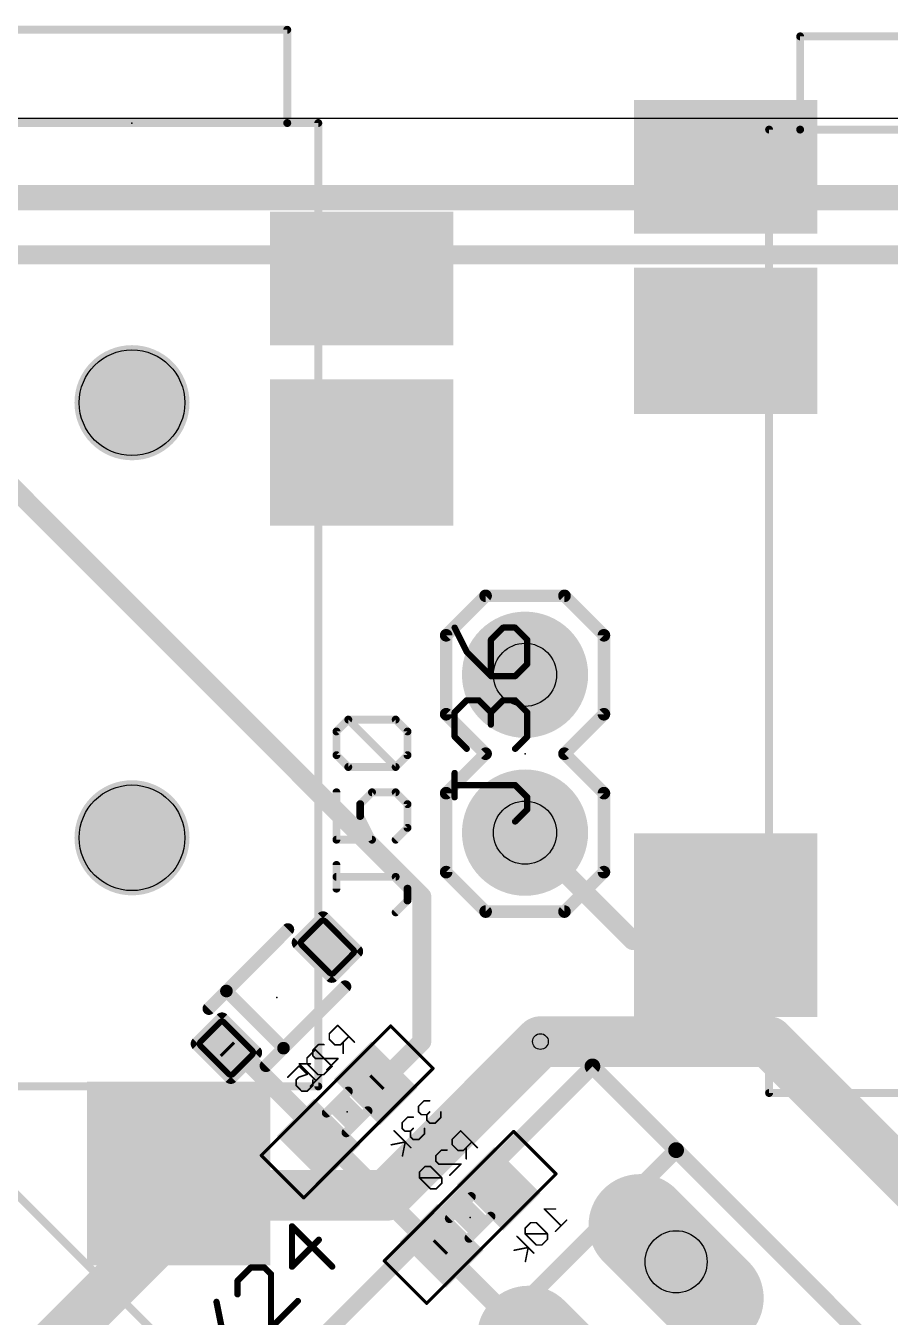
# Model space of a CAD drawing. Extents: x -76 to 580, y -41 to 95.
# Drawn here: x 33.29 to 47.21, y 15.08 to 35.86 of the extents above; entities that cross this region are included whole.
import ezdxf

# ---------------------------------------------------------------- set-up
doc = ezdxf.new("R2010")
doc.units = 0
for name, color, linetype in [('1', 22, 'CONTINUOUS'), ('16', 175, 'CONTINUOUS'), ('17', 82, 'CONTINUOUS'), ('18', 82, 'CONTINUOUS'), ('20', 7, 'CONTINUOUS'), ('21', 32, 'CONTINUOUS'), ('23', 7, 'CONTINUOUS'), ('24', 7, 'CONTINUOUS'), ('25', 253, 'CONTINUOUS'), ('26', 253, 'CONTINUOUS'), ('28', 253, 'CONTINUOUS'), ('29', 253, 'CONTINUOUS'), ('30', 253, 'CONTINUOUS'), ('31', 253, 'CONTINUOUS'), ('32', 253, 'CONTINUOUS'), ('36', 253, 'CONTINUOUS'), ('40', 175, 'CONTINUOUS'), ('44', 253, 'CONTINUOUS'), ('51', 53, 'CONTINUOUS'), ('52', 253, 'CONTINUOUS')]:
    doc.layers.add(name, color=color, linetype=linetype)

# ---------------------------------------------------------------- blocks, each defined once
blk = doc.blocks.new('RECT100800X132800R30')
at = {"const_width": 0.0945}
blk.add_lwpolyline([(0.2677, -0.3205), (0.2677, 0.3205, 0.4142), (0.2205, 0.3678), (-0.2205, 0.3678, 0.4142), (-0.2677, 0.3205), (-0.2677, -0.3205, 0.4142), (-0.2205, -0.3678), (0.2205, -0.3678, 0.4142)], format="xyb", close=True, dxfattribs=at)
blk.add_solid([(-0.2441, -0.3441), (0.2441, -0.3441), (-0.2441, 0.3441), (0.2441, 0.3441)])
blk = doc.blocks.new('RECT125184X157184R30')
at = {"const_width": 0.1174}
blk.add_lwpolyline([(0.3325, -0.3738), (0.3325, 0.3738, 0.4142), (0.2738, 0.4325), (-0.2738, 0.4325, 0.4142), (-0.3325, 0.3738), (-0.3325, -0.3738, 0.4142), (-0.2738, -0.4325), (0.2738, -0.4325, 0.4142)], format="xyb", close=True, dxfattribs=at)
blk.add_solid([(-0.2992, -0.3992), (0.2992, -0.3992), (-0.2992, 0.3992), (0.2992, 0.3992)])
blk = doc.blocks.new('RECT')
blk.add_solid([(-0.5, -0.5), (0.5, -0.5), (-0.5, 0.5), (0.5, 0.5)])
blk = doc.blocks.new('ROUNDP')
at = {"const_width": 0.5}
blk.add_lwpolyline([(0, -0.25, 1), (0, 0.25, 1), (0, -0.25)], format="xyb", dxfattribs=at)
blk = doc.blocks.new('LONGP100')
at = {"const_width": 1}
blk.add_lwpolyline([(-0.5, 0), (0.5, 0)], dxfattribs=at)
at = {"const_width": 0.5}
for points in [[(-0.5, 0.25, 1), (-0.5, -0.25)], [(0.5, -0.25, 1), (0.5, 0.25)]]:
    blk.add_lwpolyline(points, format="xyb", dxfattribs=at)
blk = doc.blocks.new('ROUNDV')
at = {"const_width": 0.5}
blk.add_lwpolyline([(0, -0.25, 1), (0, 0.25, 1), (0, -0.25)], format="xyb", dxfattribs=at)

msp = doc.modelspace()

# ---------------------------------------------------------------- linework, layer by layer
at = {"layer": '1'}
for points, const_width in [([(41.3304, 22.8777), (43.067, 21.1411)], 0.3048), ([(44.8075, 21.1411), (44.56, 21.3886)], 0.3048), ([(43.067, 21.1411), (44.8075, 21.1411)], 0.3048), ([(45.0904, 21.1411), (44.8075, 21.1411)], 0.3048), ([(41.5779, 19.5161), (39.1029, 17.0411)], 0.8128), ([(35.7518, 17.3947), (36.1053, 17.0411)], 0.3048), ([(36.1053, 17.0135), (33.729, 14.6371)], 0.8128), ([(39.1029, 17.0411), (36.1053, 17.0411)], 0.8128), ([(36.1053, 17.0411), (36.1053, 17.0135)], 0.8128)]:
    msp.add_lwpolyline(points, dxfattribs=dict(at, const_width=const_width))
for points, const_width in [([(41.3843, 22.9316, 1), (41.2765, 22.8238)], 0.1524), ([(44.6139, 21.4425, 1), (44.5062, 21.3347)], 0.1524), ([(43.067, 21.2173, 1), (43.067, 21.0649)], 0.1524), ([(43.0131, 21.0872, 1), (43.1208, 21.195)], 0.1524), ([(44.8075, 21.2173, 1), (44.8075, 21.0649)], 0.1524), ([(44.7536, 21.0872, 1), (44.8614, 21.195)], 0.1524), ([(44.8075, 21.0649, 1), (44.8075, 21.2173)], 0.1524), ([(45.0904, 21.0649, 1), (45.0904, 21.2173)], 0.1524), ([(41.7216, 19.3725, 1), (41.4342, 19.6598)], 0.4064), ([(35.8057, 17.4486, 1), (35.6979, 17.3408)], 0.1524), ([(36.1053, 17.2443, 1), (36.1053, 16.8379)], 0.4064), ([(36.3085, 17.0411, 1), (35.9021, 17.0411)], 0.4064), ([(36.249, 16.8698, 1), (35.9617, 17.1571)], 0.4064), ([(38.9592, 17.1848, 1), (39.2465, 16.8974)], 0.4064), ([(39.1029, 16.8379, 1), (39.1029, 17.2443)], 0.4064), ([(35.9021, 17.0135, 1), (36.3085, 17.0135)], 0.4064), ([(36.0515, 16.9872, 1), (36.1592, 17.095)], 0.1524)]:
    msp.add_lwpolyline(points, format="xyb", dxfattribs=dict(at, const_width=const_width))
at = {"layer": '16'}
for points, const_width in [([(52.8916, 33.0926), (21.2132, 33.0926)], 0.4064), ([(51.5481, 32.1734), (22.4153, 32.1734)], 0.3048), ([(39.6687, 21.8496), (31.6077, 29.9106)], 0.3048), ([(39.6687, 19.5161), (39.6687, 21.8496)], 0.3048), ([(45.2548, 19.5161), (41.5779, 19.5161)], 0.8128), ([(48.0126, 16.7584), (45.2548, 19.5161)], 0.8128), ([(36.5574, 19.3747), (36.5221, 19.4101)], 0.3048), ([(39.0323, 18.8798), (39.6687, 19.5161)], 0.3048), ([(36.6988, 19.3747), (36.5574, 19.3747)], 0.3048), ([(38.0777, 17.9959), (36.6988, 19.3747)], 0.3048), ([(38.9262, 18.8444), (38.9616, 18.8798)], 0.3048), ([(38.9616, 18.8798), (39.0323, 18.8798)], 0.3048), ([(38.007, 17.9252), (38.0777, 17.9959)], 0.3048), ([(39.8808, 16.1927), (38.0777, 17.9959)], 0.3048), ([(39.9515, 16.1927), (39.8808, 16.1927)], 0.3048), ([(39.9515, 16.1927), (39.9869, 16.2281)], 0.3048), ([(41.9668, 14.1775), (39.9515, 16.1927)], 0.3048)]:
    msp.add_lwpolyline(points, dxfattribs=dict(at, const_width=const_width))
for points, const_width in [([(39.7449, 21.8496, 1), (39.5925, 21.8496)], 0.1524), ([(39.6148, 21.7957, 1), (39.7226, 21.9035)], 0.1524), ([(41.5779, 19.7193, 1), (41.5779, 19.3129)], 0.4064), ([(45.3985, 19.6598, 1), (45.1111, 19.3725)], 0.4064), ([(45.2548, 19.3129, 1), (45.2548, 19.7193)], 0.4064), ([(36.5759, 19.464, 1), (36.4682, 19.3562)], 0.1524), ([(39.5925, 19.5161, 1), (39.7449, 19.5161)], 0.1524), ([(39.7226, 19.4623, 1), (39.6148, 19.57)], 0.1524), ([(36.5574, 19.4509, 1), (36.5574, 19.2985)], 0.1524), ([(36.5035, 19.3208, 1), (36.6113, 19.4286)], 0.1524), ([(36.7527, 19.4286, 1), (36.645, 19.3208)], 0.1524), ([(36.6988, 19.2985, 1), (36.6988, 19.4509)], 0.1524), ([(38.8723, 18.8983, 1), (38.9801, 18.7905)], 0.1524), ([(38.9616, 18.956, 1), (38.9616, 18.8036)], 0.1524), ([(39.0155, 18.8259, 1), (38.9077, 18.9336)], 0.1524), ([(38.9784, 18.9336, 1), (39.0862, 18.8259)], 0.1524), ([(39.0323, 18.8036, 1), (39.0323, 18.956)], 0.1524), ([(38.1316, 18.0497, 1), (38.0238, 17.942)], 0.1524), ([(38.1316, 17.942, 1), (38.0238, 18.0497)], 0.1524), ([(38.0238, 17.942, 1), (38.1316, 18.0497)], 0.1524), ([(37.9531, 17.979, 1), (38.0609, 17.8713)], 0.1524), ([(39.8808, 16.2689, 1), (39.8808, 16.1165)], 0.1524), ([(39.8269, 16.1389, 1), (39.9347, 16.2466)], 0.1524), ([(40.0054, 16.2466, 1), (39.8976, 16.1389)], 0.1524), ([(39.8977, 16.2466, 1), (40.0054, 16.1389)], 0.1524), ([(40.0408, 16.1742, 1), (39.933, 16.282)], 0.1524), ([(39.9515, 16.1165, 1), (39.9515, 16.2689)], 0.1524)]:
    msp.add_lwpolyline(points, format="xyb", dxfattribs=dict(at, const_width=const_width))
at = {"layer": '20'}
msp.add_line((508.6926, 34.3654), (-51.9016, 34.3654), dxfattribs=at)
for centre in [(35.0018, 29.7947), (35.0018, 22.7947)]:
    msp.add_circle(centre, 0.85, dxfattribs=at)
at = {"layer": '21', "const_width": 0.254}
for points in [[(37.0276, 13.7285), (42.4158, 19.1166)], [(42.4158, 19.1166), (43.7628, 17.7696)], [(38.3747, 12.3814), (43.7628, 17.7696)], [(43.7628, 17.7696), (46.9059, 14.6265)]]:
    msp.add_lwpolyline(points, dxfattribs=at)
at = {"layer": '21', "const_width": 0.127}
for points in [[(42.4607, 19.1615, 1), (42.3709, 19.0717)], [(42.4607, 19.0717, 1), (42.3709, 19.1615)], [(43.8077, 17.8145, 1), (43.7179, 17.7247)], [(43.8077, 17.7247, 1), (43.7179, 17.8145)], [(43.7179, 17.7247, 1), (43.8077, 17.8145)]]:
    msp.add_lwpolyline(points, format="xyb", dxfattribs=at)
at = {"layer": '23'}
for p in [(35.0018, 34.2947), (41.3304, 24.1477)]:
    msp.add_point(p, dxfattribs=at)
at = {"layer": '24'}
for p in [(37.3352, 20.2233), (38.4666, 18.3848), (40.4465, 16.6877)]:
    msp.add_point(p, dxfattribs=at)
at = {"layer": '25'}
for points, const_width in [([(40.1966, 26.1757), (40.3915, 25.7859)], 0.1016), ([(40.9762, 26.1757), (40.7813, 25.9808)], 0.1016), ([(41.1711, 26.1757), (40.9762, 26.1757)], 0.1016), ([(41.366, 25.9808), (41.1711, 26.1757)], 0.1016), ([(40.7813, 25.9808), (40.7813, 25.3961)], 0.1016), ([(41.366, 25.591), (41.366, 25.9808)], 0.1016), ([(40.3915, 25.7859), (40.7813, 25.3961)], 0.1016), ([(41.1711, 25.3961), (41.366, 25.591)], 0.1016), ([(40.7813, 25.3961), (41.1711, 25.3961)], 0.1016), ([(40.1966, 24.8114), (40.3915, 25.0063)], 0.1016), ([(40.3915, 25.0063), (40.5864, 25.0063)], 0.1016), ([(40.5864, 25.0063), (40.7813, 24.8114)], 0.1016), ([(40.7813, 24.8114), (40.9762, 25.0063)], 0.1016), ([(40.9762, 25.0063), (41.1711, 25.0063)], 0.1016), ([(41.1711, 25.0063), (41.366, 24.8114)], 0.1016), ([(38.2941, 24.5058), (38.4848, 24.6964)], 0.127), ([(38.4848, 24.6964), (39.2474, 24.6964)], 0.127), ([(39.2474, 23.9338), (38.4848, 24.6964)], 0.127), ([(39.2474, 24.6964), (39.4381, 24.5058)], 0.127), ([(40.1966, 24.4216), (40.1966, 24.8114)], 0.1016), ([(40.7813, 24.8114), (40.7813, 24.6165)], 0.1016), ([(41.366, 24.8114), (41.366, 24.4216)], 0.1016), ([(38.2941, 24.1244), (38.2941, 24.5058)], 0.127), ([(39.4381, 24.5058), (39.4381, 24.1244)], 0.127), ([(40.3915, 24.2267), (40.1966, 24.4216)], 0.1016), ([(41.366, 24.4216), (41.1711, 24.2267)], 0.1016), ([(38.4848, 23.9338), (38.2941, 24.1244)], 0.127), ([(39.4381, 24.1244), (39.2474, 23.9338)], 0.127), ([(39.2474, 23.9338), (38.4848, 23.9338)], 0.127), ([(40.1966, 23.4471), (40.1966, 23.8369)], 0.1016), ([(41.1711, 23.642), (40.1966, 23.642)], 0.1016), ([(41.366, 23.4471), (41.1711, 23.642)], 0.1016), ([(38.2941, 23.527), (38.2941, 22.7644)], 0.127), ([(38.6754, 23.3364), (38.8661, 23.527)], 0.127), ([(38.8661, 23.527), (39.2474, 23.527)], 0.127), ([(39.2474, 23.527), (39.4381, 23.3364)], 0.127), ([(41.366, 23.2522), (41.366, 23.4471)], 0.1016), ([(38.6754, 23.1457), (38.6754, 23.3364)], 0.127), ([(39.4381, 23.3364), (39.4381, 22.9551)], 0.127), ([(41.1711, 23.0573), (41.366, 23.2522)], 0.1016), ([(38.8661, 22.7644), (38.6754, 23.1457)], 0.127), ([(39.4381, 22.9551), (39.2474, 22.7644)], 0.127), ([(38.2941, 22.7644), (38.8661, 22.7644)], 0.127), ([(38.2941, 21.9763), (38.2941, 22.3576)], 0.127), ([(39.2474, 22.167), (38.2941, 22.167)], 0.127), ([(39.4381, 21.9763), (39.2474, 22.167)], 0.127), ([(39.4381, 21.7857), (39.4381, 21.9763)], 0.127), ([(39.2474, 21.595), (39.4381, 21.7857)], 0.127), ([(38.2252, 15.8959), (37.5781, 16.543)], 0.1016), ([(37.5781, 16.543), (37.5781, 15.8959)], 0.1016), ([(37.5781, 15.8959), (38.0095, 16.3273)], 0.1016), ([(36.9166, 15.8815), (36.7009, 15.6658)], 0.1016), ([(37.1323, 15.8815), (36.9166, 15.8815)], 0.1016), ([(37.2401, 15.7737), (37.1323, 15.8815)], 0.1016), ([(37.2401, 14.9108), (37.2401, 15.7737)], 0.1016), ([(36.7009, 15.6658), (36.7009, 15.4501)], 0.1016), ([(36.3629, 15.3279), (36.5786, 14.2493)], 0.1016), ([(37.6716, 15.3423), (37.2401, 14.9108)], 0.1016)]:
    msp.add_lwpolyline(points, dxfattribs=dict(at, const_width=const_width))
for points, const_width in [([(40.2193, 26.187, 1), (40.1739, 26.1643)], 0.0508), ([(40.9762, 26.2011, 1), (40.9762, 26.1503)], 0.0508), ([(40.9941, 26.1577, 1), (40.9582, 26.1936)], 0.0508), ([(41.189, 26.1936, 1), (41.1531, 26.1577)], 0.0508), ([(41.1711, 26.1503, 1), (41.1711, 26.2011)], 0.0508), ([(40.8067, 25.9808, 1), (40.7559, 25.9808)], 0.0508), ([(40.7633, 25.9987, 1), (40.7992, 25.9628)], 0.0508), ([(41.3914, 25.9808, 1), (41.3406, 25.9808)], 0.0508), ([(41.348, 25.9628, 1), (41.3839, 25.9987)], 0.0508), ([(40.4094, 25.8038, 1), (40.3735, 25.7679)], 0.0508), ([(40.3688, 25.7745, 1), (40.4142, 25.7972)], 0.0508), ([(41.3406, 25.591, 1), (41.3914, 25.591)], 0.0508), ([(41.3839, 25.573, 1), (41.348, 25.6089)], 0.0508), ([(40.7813, 25.4215, 1), (40.7813, 25.3707)], 0.0508), ([(40.7559, 25.3961, 1), (40.8067, 25.3961)], 0.0508), ([(40.7633, 25.3781, 1), (40.7992, 25.414)], 0.0508), ([(41.1531, 25.414, 1), (41.189, 25.3781)], 0.0508), ([(41.1711, 25.3707, 1), (41.1711, 25.4215)], 0.0508), ([(40.3915, 25.0317, 1), (40.3915, 24.9809)], 0.0508), ([(40.4094, 24.9883, 1), (40.3735, 25.0242)], 0.0508), ([(40.6043, 25.0242, 1), (40.5684, 24.9883)], 0.0508), ([(40.5864, 24.9809, 1), (40.5864, 25.0317)], 0.0508), ([(40.9762, 25.0317, 1), (40.9762, 24.9809)], 0.0508), ([(40.9941, 24.9883, 1), (40.9582, 25.0242)], 0.0508), ([(41.189, 25.0242, 1), (41.1531, 24.9883)], 0.0508), ([(41.1711, 24.9809, 1), (41.1711, 25.0317)], 0.0508), ([(38.4848, 24.7282, 1), (38.4848, 24.6647)], 0.0635), ([(38.5072, 24.7189, 1), (38.4623, 24.674)], 0.0635), ([(38.5072, 24.674, 1), (38.4623, 24.7189)], 0.0635), ([(39.2699, 24.7189, 1), (39.225, 24.674)], 0.0635), ([(39.2474, 24.6647, 1), (39.2474, 24.7282)], 0.0635), ([(40.222, 24.8114, 1), (40.1712, 24.8114)], 0.0508), ([(40.1786, 24.8293, 1), (40.2145, 24.7934)], 0.0508), ([(40.8067, 24.8114, 1), (40.7559, 24.8114)], 0.0508), ([(40.7633, 24.8293, 1), (40.7992, 24.7934)], 0.0508), ([(40.7633, 24.7934, 1), (40.7992, 24.8293)], 0.0508), ([(41.3914, 24.8114, 1), (41.3406, 24.8114)], 0.0508), ([(41.348, 24.7934, 1), (41.3839, 24.8293)], 0.0508), ([(38.3259, 24.5058, 1), (38.2624, 24.5058)], 0.0635), ([(38.2717, 24.5282, 1), (38.3166, 24.4833)], 0.0635), ([(39.4698, 24.5058, 1), (39.4063, 24.5058)], 0.0635), ([(39.4156, 24.4833, 1), (39.4605, 24.5282)], 0.0635), ([(40.7559, 24.6165, 1), (40.8067, 24.6165)], 0.0508), ([(40.2145, 24.4395, 1), (40.1786, 24.4036)], 0.0508), ([(40.1712, 24.4216, 1), (40.222, 24.4216)], 0.0508), ([(41.3406, 24.4216, 1), (41.3914, 24.4216)], 0.0508), ([(41.3839, 24.4036, 1), (41.348, 24.4395)], 0.0508), ([(38.2624, 24.1244, 1), (38.3259, 24.1244)], 0.0635), ([(38.3166, 24.1469, 1), (38.2717, 24.102)], 0.0635), ([(39.4063, 24.1244, 1), (39.4698, 24.1244)], 0.0635), ([(39.4605, 24.102, 1), (39.4156, 24.1469)], 0.0635), ([(40.3735, 24.2087, 1), (40.4094, 24.2446)], 0.0508), ([(41.1531, 24.2446, 1), (41.189, 24.2087)], 0.0508), ([(38.4848, 23.9655, 1), (38.4848, 23.902)], 0.0635), ([(38.4623, 23.9113, 1), (38.5072, 23.9562)], 0.0635), ([(39.225, 23.9562, 1), (39.2699, 23.9113)], 0.0635), ([(39.225, 23.9113, 1), (39.2699, 23.9562)], 0.0635), ([(39.2474, 23.902, 1), (39.2474, 23.9655)], 0.0635), ([(40.222, 23.8369, 1), (40.1712, 23.8369)], 0.0508), ([(40.1966, 23.6674, 1), (40.1966, 23.6166)], 0.0508), ([(41.189, 23.6599, 1), (41.1531, 23.624)], 0.0508), ([(41.1711, 23.6166, 1), (41.1711, 23.6674)], 0.0508), ([(38.3259, 23.527, 1), (38.2624, 23.527)], 0.0635), ([(38.8661, 23.5588, 1), (38.8661, 23.4953)], 0.0635), ([(38.8886, 23.5046, 1), (38.8437, 23.5495)], 0.0635), ([(39.2699, 23.5495, 1), (39.225, 23.5046)], 0.0635), ([(39.2474, 23.4953, 1), (39.2474, 23.5588)], 0.0635), ([(41.3914, 23.4471, 1), (41.3406, 23.4471)], 0.0508), ([(41.348, 23.4291, 1), (41.3839, 23.465)], 0.0508), ([(38.7072, 23.3364, 1), (38.6437, 23.3364)], 0.0635), ([(38.653, 23.3588, 1), (38.6979, 23.3139)], 0.0635), ([(39.4698, 23.3364, 1), (39.4063, 23.3364)], 0.0635), ([(39.4156, 23.3139, 1), (39.4605, 23.3588)], 0.0635), ([(40.1712, 23.4471, 1), (40.222, 23.4471)], 0.0508), ([(41.3406, 23.2522, 1), (41.3914, 23.2522)], 0.0508), ([(41.3839, 23.2342, 1), (41.348, 23.2701)], 0.0508), ([(38.7038, 23.1599, 1), (38.647, 23.1315)], 0.0635), ([(38.6437, 23.1457, 1), (38.7072, 23.1457)], 0.0635), ([(41.1531, 23.0752, 1), (41.189, 23.0393)], 0.0508), ([(39.4063, 22.9551, 1), (39.4698, 22.9551)], 0.0635), ([(39.4605, 22.9326, 1), (39.4156, 22.9775)], 0.0635), ([(38.2941, 22.7961, 1), (38.2941, 22.7326)], 0.0635), ([(38.2624, 22.7644, 1), (38.3259, 22.7644)], 0.0635), ([(38.8377, 22.7502, 1), (38.8945, 22.7786)], 0.0635), ([(38.8661, 22.7326, 1), (38.8661, 22.7961)], 0.0635), ([(39.225, 22.7868, 1), (39.2699, 22.7419)], 0.0635), ([(38.3259, 22.3576, 1), (38.2624, 22.3576)], 0.0635), ([(38.2941, 22.1987, 1), (38.2941, 22.1352)], 0.0635), ([(39.2699, 22.1894, 1), (39.225, 22.1445)], 0.0635), ([(39.2474, 22.1352, 1), (39.2474, 22.1987)], 0.0635), ([(39.4698, 21.9763, 1), (39.4063, 21.9763)], 0.0635), ([(39.4156, 21.9539, 1), (39.4605, 21.9988)], 0.0635), ([(38.2624, 21.9763, 1), (38.3259, 21.9763)], 0.0635), ([(39.4063, 21.7857, 1), (39.4698, 21.7857)], 0.0635), ([(39.4605, 21.7632, 1), (39.4156, 21.8081)], 0.0635), ([(39.225, 21.6174, 1), (39.2699, 21.5725)], 0.0635), ([(37.596, 16.561, 1), (37.5601, 16.5251)], 0.0508), ([(37.6035, 16.543, 1), (37.5527, 16.543)], 0.0508), ([(38.0275, 16.3094, 1), (37.9915, 16.3453)], 0.0508), ([(36.9166, 15.9069, 1), (36.9166, 15.8561)], 0.0508), ([(36.9345, 15.8636, 1), (36.8986, 15.8995)], 0.0508), ([(37.1502, 15.8995, 1), (37.1143, 15.8636)], 0.0508), ([(37.1323, 15.8561, 1), (37.1323, 15.9069)], 0.0508), ([(37.2655, 15.7737, 1), (37.2147, 15.7737)], 0.0508), ([(37.2222, 15.7557, 1), (37.2581, 15.7916)], 0.0508), ([(37.5601, 15.9139, 1), (37.596, 15.878)], 0.0508), ([(37.5527, 15.8959, 1), (37.6035, 15.8959)], 0.0508), ([(38.2072, 15.878, 1), (38.2432, 15.9139)], 0.0508), ([(36.7263, 15.6658, 1), (36.6755, 15.6658)], 0.0508), ([(36.6829, 15.6838, 1), (36.7188, 15.6479)], 0.0508), ([(36.3878, 15.3329, 1), (36.338, 15.3229)], 0.0508), ([(36.6755, 15.4501, 1), (36.7263, 15.4501)], 0.0508), ([(37.6895, 15.3243, 1), (37.6536, 15.3602)], 0.0508)]:
    msp.add_lwpolyline(points, format="xyb", dxfattribs=dict(at, const_width=const_width))
at = {"layer": '26', "const_width": 0.0254}
for points in [[(38.3137, 19.7769), (38.1789, 19.6421)], [(38.5834, 19.5073), (38.3137, 19.7769)], [(38.1789, 19.6421), (38.1789, 19.5522)], [(38.1789, 19.5522), (38.2688, 19.4624)], [(38.3587, 19.4624), (38.4935, 19.5972)], [(37.8192, 19.2529), (37.954, 19.3877)], [(37.9143, 19.3775), (38.0042, 19.4674)], [(37.9143, 19.2876), (37.9143, 19.3775)], [(37.954, 19.3877), (38.2237, 19.1181)], [(38.0042, 19.4674), (38.0941, 19.4674)], [(38.2688, 19.4624), (38.3587, 19.4624)], [(38.4036, 19.5073), (38.4036, 19.3275)], [(37.5097, 18.9433), (37.6894, 19.1231)], [(37.6894, 19.1231), (37.8242, 18.9883)], [(37.8744, 19.1578), (37.6946, 19.1579)], [(37.6946, 19.1579), (37.9643, 18.8882)], [(37.8192, 19.163), (37.8192, 19.2529)], [(37.999, 18.9832), (37.8192, 19.163)], [(37.9592, 19.2427), (37.9143, 19.2876)], [(38.3188, 19.2427), (37.9592, 19.2427)], [(38.2237, 19.1181), (38.0888, 18.9832)], [(38.139, 19.0629), (38.3188, 19.2427)], [(37.6894, 18.9433), (37.6445, 18.8984)], [(37.6445, 18.8984), (37.6445, 18.8085)], [(37.8242, 18.9883), (37.6894, 18.9433)], [(38.0541, 18.9781), (37.8744, 18.7983)], [(37.9141, 18.8085), (37.9141, 18.8984)], [(38.0888, 18.9832), (37.999, 18.9832)], [(37.6445, 18.8085), (37.7344, 18.7186)], [(37.7344, 18.7186), (37.8242, 18.7186)], [(37.8242, 18.7186), (37.9141, 18.8085)], [(40.2936, 18.0799), (40.1588, 17.9451)], [(40.5633, 17.8102), (40.2936, 18.0799)], [(40.1588, 17.9451), (40.1588, 17.8552)], [(40.1588, 17.8552), (40.2487, 17.7653)], [(40.3386, 17.7653), (40.4734, 17.9001)], [(39.8942, 17.6805), (39.9841, 17.7703)], [(39.8942, 17.5906), (39.8942, 17.6805)], [(39.9841, 17.7703), (40.074, 17.7703)], [(40.2487, 17.7653), (40.3386, 17.7653)], [(40.3835, 17.8102), (40.3835, 17.6305)], [(39.7195, 17.5057), (39.6296, 17.4159)], [(39.8094, 17.5057), (39.7195, 17.5057)], [(39.9891, 17.326), (39.8094, 17.5057)], [(39.9391, 17.5456), (39.8942, 17.5906)], [(40.2987, 17.5456), (39.9391, 17.5456)], [(40.1189, 17.3659), (40.2987, 17.5456)], [(39.6296, 17.4159), (39.6296, 17.326)], [(39.6296, 17.326), (39.8094, 17.1462)], [(39.9891, 17.326), (39.6296, 17.326)], [(39.8992, 17.1462), (39.9891, 17.2361)], [(39.9891, 17.2361), (39.9891, 17.326)], [(39.8094, 17.1462), (39.8992, 17.1462)]]:
    msp.add_lwpolyline(points, dxfattribs=at)
at = {"layer": '26', "const_width": 0.0127}
for points in [[(38.3182, 19.7814, 1), (38.3092, 19.7725)], [(38.3182, 19.7725, 1), (38.3092, 19.7814)], [(38.1744, 19.6466, 1), (38.1834, 19.6376)], [(38.1834, 19.5567, 1), (38.1744, 19.5478)], [(38.1852, 19.6421, 1), (38.1726, 19.6421)], [(38.1726, 19.5522, 1), (38.1852, 19.5522)], [(38.498, 19.5927, 1), (38.489, 19.6017)], [(37.9206, 19.3775, 1), (37.9079, 19.3775)], [(37.9098, 19.382, 1), (37.9188, 19.373)], [(37.9585, 19.3922, 1), (37.9495, 19.3832)], [(37.9585, 19.3832, 1), (37.9495, 19.3922)], [(38.0042, 19.4737, 1), (38.0042, 19.461)], [(38.0087, 19.4629, 1), (37.9997, 19.4719)], [(38.0941, 19.461, 1), (38.0941, 19.4737)], [(38.2688, 19.4687, 1), (38.2688, 19.456)], [(38.2643, 19.4579, 1), (38.2733, 19.4669)], [(38.3542, 19.4669, 1), (38.3631, 19.4579)], [(38.3587, 19.456, 1), (38.3587, 19.4687)], [(38.3972, 19.3275, 1), (38.4099, 19.3275)], [(38.4099, 19.5073, 1), (38.3973, 19.5073)], [(38.5789, 19.5028, 1), (38.5878, 19.5118)], [(37.6939, 19.1276, 1), (37.6849, 19.1186)], [(37.6939, 19.1186, 1), (37.6849, 19.1276)], [(37.6946, 19.1642, 1), (37.6946, 19.1515)], [(37.6991, 19.1623, 1), (37.6901, 19.1534)], [(37.8147, 19.2574, 1), (37.8237, 19.2484)], [(37.8237, 19.1675, 1), (37.8147, 19.1585)], [(37.8256, 19.2529, 1), (37.8129, 19.2529)], [(37.8129, 19.163, 1), (37.8256, 19.163)], [(37.8744, 19.1515, 1), (37.8744, 19.1642)], [(37.9188, 19.2921, 1), (37.9098, 19.2831)], [(37.9079, 19.2876, 1), (37.9206, 19.2876)], [(37.9592, 19.2491, 1), (37.9592, 19.2363)], [(37.9547, 19.2382, 1), (37.9637, 19.2472)], [(38.2281, 19.1136, 1), (38.2192, 19.1225)], [(38.2192, 19.1136, 1), (38.2281, 19.1225)], [(38.3232, 19.2382, 1), (38.3143, 19.2472)], [(38.3188, 19.2363, 1), (38.3188, 19.2491)], [(37.5052, 18.9478, 1), (37.5142, 18.9388)], [(37.6508, 18.8984, 1), (37.6381, 18.8984)], [(37.64, 18.9029, 1), (37.649, 18.8939)], [(37.6874, 18.9493, 1), (37.6914, 18.9373)], [(37.6939, 18.9388, 1), (37.6849, 18.9478)], [(37.8198, 18.9838, 1), (37.8287, 18.9928)], [(37.8262, 18.9822, 1), (37.8222, 18.9943)], [(37.9205, 18.8984, 1), (37.9078, 18.8984)], [(37.999, 18.9896, 1), (37.999, 18.9769)], [(37.9945, 18.9787, 1), (38.0035, 18.9877)], [(38.0586, 18.9736, 1), (38.0497, 18.9826)], [(38.0844, 18.9877, 1), (38.0933, 18.9787)], [(38.0888, 18.9769, 1), (38.0888, 18.9896)], [(38.1345, 19.0674, 1), (38.1435, 19.0585)], [(37.649, 18.813, 1), (37.64, 18.804)], [(37.6381, 18.8085, 1), (37.6508, 18.8085)], [(37.7344, 18.725, 1), (37.7344, 18.7123)], [(37.7299, 18.7141, 1), (37.7389, 18.7231)], [(37.8198, 18.7231, 1), (37.8287, 18.7141)], [(37.8242, 18.7123, 1), (37.8242, 18.725)], [(37.8699, 18.8028, 1), (37.8789, 18.7938)], [(37.9078, 18.8085, 1), (37.9205, 18.8085)], [(37.9186, 18.804, 1), (37.9096, 18.813)], [(37.9598, 18.8837, 1), (37.9688, 18.8927)], [(40.2981, 18.0844, 1), (40.2891, 18.0754)], [(40.2981, 18.0754, 1), (40.2891, 18.0844)], [(40.1543, 17.9496, 1), (40.1633, 17.9406)], [(40.1633, 17.8597, 1), (40.1543, 17.8507)], [(40.1651, 17.9451, 1), (40.1525, 17.9451)], [(40.4779, 17.8956, 1), (40.4689, 17.9046)], [(39.9005, 17.6805, 1), (39.8878, 17.6805)], [(39.8897, 17.6849, 1), (39.8987, 17.676)], [(39.9841, 17.7767, 1), (39.9841, 17.764)], [(39.9886, 17.7659, 1), (39.9796, 17.7748)], [(40.074, 17.764, 1), (40.074, 17.7767)], [(40.1525, 17.8552, 1), (40.1651, 17.8552)], [(40.2487, 17.7717, 1), (40.2487, 17.759)], [(40.2442, 17.7608, 1), (40.2532, 17.7698)], [(40.3341, 17.7698, 1), (40.343, 17.7608)], [(40.3386, 17.759, 1), (40.3386, 17.7717)], [(40.3898, 17.8102, 1), (40.3772, 17.8103)], [(40.5588, 17.8058, 1), (40.5677, 17.8147)], [(39.7195, 17.5121, 1), (39.7195, 17.4994)], [(39.724, 17.5012, 1), (39.715, 17.5102)], [(39.8138, 17.5102, 1), (39.8049, 17.5012)], [(39.8094, 17.4994, 1), (39.8094, 17.5121)], [(39.8987, 17.5951, 1), (39.8897, 17.5861)], [(39.8878, 17.5906, 1), (39.9005, 17.5906)], [(39.9391, 17.552, 1), (39.9391, 17.5393)], [(39.9346, 17.5412, 1), (39.9436, 17.5501)], [(40.3031, 17.5412, 1), (40.2942, 17.5501)], [(40.2987, 17.5393, 1), (40.2987, 17.552)], [(40.3771, 17.6305, 1), (40.3898, 17.6305)], [(39.6359, 17.4159, 1), (39.6232, 17.4159)], [(39.6232, 17.326, 1), (39.6359, 17.326)], [(39.6251, 17.4203, 1), (39.6341, 17.4114)], [(39.6341, 17.3305, 1), (39.6251, 17.3215)], [(39.6296, 17.3323, 1), (39.6296, 17.3196)], [(39.9955, 17.326, 1), (39.9828, 17.326)], [(39.9846, 17.3215, 1), (39.9936, 17.3305)], [(39.9936, 17.2316, 1), (39.9846, 17.2406)], [(39.9891, 17.3196, 1), (39.9891, 17.3323)], [(40.1144, 17.3704, 1), (40.1234, 17.3614)], [(39.8094, 17.1526, 1), (39.8094, 17.1399)], [(39.8049, 17.1417, 1), (39.8138, 17.1507)], [(39.8947, 17.1507, 1), (39.9037, 17.1417)], [(39.8992, 17.1399, 1), (39.8992, 17.1526)], [(39.9828, 17.2361, 1), (39.9955, 17.2361)]]:
    msp.add_lwpolyline(points, format="xyb", dxfattribs=at)
at = {"layer": '28', "const_width": 0.0254}
for points in [[(39.7056, 18.5646), (39.6157, 18.4747)], [(39.7955, 18.5646), (39.7056, 18.5646)], [(39.441, 18.3), (39.3511, 18.2101)], [(39.5309, 18.3), (39.441, 18.3)], [(39.6157, 18.4747), (39.6157, 18.3848)], [(39.6157, 18.3848), (39.6607, 18.3399)], [(39.6607, 18.3399), (39.7506, 18.3399)], [(39.7506, 18.3399), (39.7955, 18.3848)], [(39.7506, 18.3399), (39.7506, 18.25)], [(39.8854, 18.2051), (39.9753, 18.2949)], [(39.9753, 18.2949), (39.9753, 18.3848)], [(39.491, 17.8107), (39.2214, 18.0803)], [(39.3511, 18.2101), (39.3511, 18.1202)], [(39.3511, 18.1202), (39.3961, 18.0753)], [(39.3961, 18.0753), (39.486, 18.0753)], [(39.486, 18.0753), (39.5309, 18.1202)], [(39.486, 18.0753), (39.486, 17.9854)], [(39.7107, 18.0303), (39.7107, 18.1202)], [(39.7506, 18.25), (39.7955, 18.2051)], [(39.7955, 18.2051), (39.8854, 18.2051)], [(39.4011, 17.9005), (39.1764, 17.8556)], [(39.3562, 17.6758), (39.4011, 17.9005)], [(39.486, 17.9854), (39.5309, 17.9404)], [(39.5309, 17.9404), (39.6208, 17.9404)], [(39.6208, 17.9404), (39.7107, 18.0303)], [(41.8203, 16.8226), (41.6406, 16.8226)], [(41.6406, 16.8226), (41.9102, 16.5529)], [(42.0001, 16.6428), (41.8203, 16.4631)], [(41.4209, 16.6029), (41.331, 16.513)], [(41.331, 16.513), (41.331, 16.4231)], [(41.331, 16.4231), (41.5108, 16.2434)], [(41.6906, 16.4231), (41.331, 16.4231)], [(41.5108, 16.6029), (41.4209, 16.6029)], [(41.6906, 16.4231), (41.5108, 16.6029)], [(41.6906, 16.3333), (41.6906, 16.4231)], [(41.381, 16.2035), (41.1563, 16.1585)], [(41.4709, 16.1136), (41.2013, 16.3832)], [(41.3361, 15.9788), (41.381, 16.2035)], [(41.5108, 16.2434), (41.6007, 16.2434)], [(41.6007, 16.2434), (41.6906, 16.3333)]]:
    msp.add_lwpolyline(points, dxfattribs=at)
at = {"layer": '28', "const_width": 0.0127}
for points in [[(39.7056, 18.5709, 1), (39.7056, 18.5582)], [(39.7101, 18.5601, 1), (39.7011, 18.5691)], [(39.7955, 18.5582, 1), (39.7955, 18.5709)], [(39.441, 18.3063, 1), (39.441, 18.2936)], [(39.4455, 18.2955, 1), (39.4365, 18.3045)], [(39.5309, 18.2936, 1), (39.5309, 18.3063)], [(39.6221, 18.4747, 1), (39.6094, 18.4747)], [(39.6113, 18.4792, 1), (39.6202, 18.4702)], [(39.6202, 18.3893, 1), (39.6113, 18.3803)], [(39.6094, 18.3848, 1), (39.6221, 18.3848)], [(39.6607, 18.3462, 1), (39.6607, 18.3335)], [(39.6562, 18.3354, 1), (39.6652, 18.3444)], [(39.7569, 18.3399, 1), (39.7442, 18.3399)], [(39.7461, 18.3444, 1), (39.755, 18.3354)], [(39.7506, 18.3335, 1), (39.7506, 18.3462)], [(39.8, 18.3803, 1), (39.791, 18.3893)], [(39.9816, 18.3848, 1), (39.9689, 18.3848)], [(39.9689, 18.2949, 1), (39.9816, 18.2949)], [(39.9797, 18.2904, 1), (39.9708, 18.2994)], [(39.2258, 18.0848, 1), (39.2169, 18.0758)], [(39.3466, 18.2146, 1), (39.3556, 18.2056)], [(39.3556, 18.1247, 1), (39.3466, 18.1157)], [(39.3575, 18.2101, 1), (39.3448, 18.2101)], [(39.3448, 18.1202, 1), (39.3575, 18.1202)], [(39.3961, 18.0816, 1), (39.3961, 18.0689)], [(39.3916, 18.0708, 1), (39.4006, 18.0798)], [(39.4923, 18.0753, 1), (39.4796, 18.0753)], [(39.4815, 18.0798, 1), (39.4904, 18.0708)], [(39.486, 18.0689, 1), (39.486, 18.0816)], [(39.5354, 18.1157, 1), (39.5264, 18.1247)], [(39.717, 18.1202, 1), (39.7043, 18.1202)], [(39.755, 18.2545, 1), (39.7461, 18.2455)], [(39.7442, 18.25, 1), (39.7569, 18.25)], [(39.7955, 18.2114, 1), (39.7955, 18.1987)], [(39.791, 18.2006, 1), (39.8, 18.2095)], [(39.8809, 18.2095, 1), (39.8899, 18.2006)], [(39.8854, 18.1987, 1), (39.8854, 18.2114)], [(39.1752, 17.8618, 1), (39.1777, 17.8494)], [(39.4073, 17.8993, 1), (39.3949, 17.9018)], [(39.4024, 17.8943, 1), (39.3999, 17.9068)], [(39.4904, 17.9899, 1), (39.4815, 17.9809)], [(39.4796, 17.9854, 1), (39.4923, 17.9854)], [(39.5309, 17.9468, 1), (39.5309, 17.9341)], [(39.5264, 17.936, 1), (39.5354, 17.9449)], [(39.6163, 17.9449, 1), (39.6253, 17.936)], [(39.6208, 17.9341, 1), (39.6208, 17.9468)], [(39.7043, 18.0303, 1), (39.717, 18.0303)], [(39.7151, 18.0258, 1), (39.7062, 18.0348)], [(39.3499, 17.6771, 1), (39.3624, 17.6746)], [(39.4865, 17.8062, 1), (39.4955, 17.8151)], [(41.6406, 16.8289, 1), (41.6406, 16.8162)], [(41.6451, 16.8271, 1), (41.6361, 16.8181)], [(41.8203, 16.8162, 1), (41.8203, 16.8289)], [(42.0046, 16.6383, 1), (41.9956, 16.6473)], [(41.3265, 16.5175, 1), (41.3355, 16.5085)], [(41.331, 16.4295, 1), (41.331, 16.4168)], [(41.3355, 16.4276, 1), (41.3265, 16.4187)], [(41.3374, 16.513, 1), (41.3247, 16.513)], [(41.3247, 16.4231, 1), (41.3374, 16.4231)], [(41.4209, 16.6093, 1), (41.4209, 16.5966)], [(41.4254, 16.5984, 1), (41.4164, 16.6074)], [(41.5153, 16.6074, 1), (41.5063, 16.5984)], [(41.5108, 16.5966, 1), (41.5108, 16.6093)], [(41.6969, 16.4231, 1), (41.6842, 16.4231)], [(41.6861, 16.4187, 1), (41.695, 16.4276)], [(41.6906, 16.4168, 1), (41.6906, 16.4295)], [(41.8158, 16.4675, 1), (41.8248, 16.4586)], [(41.9057, 16.5484, 1), (41.9147, 16.5574)], [(41.2057, 16.3877, 1), (41.1968, 16.3787)], [(41.3872, 16.2022, 1), (41.3748, 16.2047)], [(41.3823, 16.1973, 1), (41.3798, 16.2097)], [(41.5108, 16.2497, 1), (41.5108, 16.237)], [(41.5063, 16.2389, 1), (41.5153, 16.2479)], [(41.5962, 16.2479, 1), (41.6052, 16.2389)], [(41.6007, 16.237, 1), (41.6007, 16.2497)], [(41.6842, 16.3333, 1), (41.6969, 16.3333)], [(41.695, 16.3288, 1), (41.6861, 16.3378)], [(41.1551, 16.1648, 1), (41.1576, 16.1523)], [(41.4664, 16.1091, 1), (41.4754, 16.1181)], [(41.3298, 15.98, 1), (41.3423, 15.9775)]]:
    msp.add_lwpolyline(points, format="xyb", dxfattribs=at)
at = {"layer": '29', "const_width": 0.9262}
for points in [[(35.0018, 29.3316, 1), (35.0018, 30.2578, 1), (35.0018, 29.3316)], [(35.0018, 22.3316, 1), (35.0018, 23.2578, 1), (35.0018, 22.3316)]]:
    msp.add_lwpolyline(points, format="xyb", dxfattribs=at)
at = {"layer": '30', "const_width": 0.9262}
for points in [[(35.0018, 29.3316, 1), (35.0018, 30.2578, 1), (35.0018, 29.3316)], [(35.0018, 22.3316, 1), (35.0018, 23.2578, 1), (35.0018, 22.3316)]]:
    msp.add_lwpolyline(points, format="xyb", dxfattribs=at)
at = {"layer": '40', "const_width": 0.0508}
for points in [[(39.1666, 19.7679), (37.0835, 17.6847)], [(39.8497, 19.0848), (39.1666, 19.7679)], [(37.7666, 17.0017), (39.8497, 19.0848)], [(41.1465, 18.0708), (39.0634, 15.9877)], [(41.8296, 17.3878), (41.1465, 18.0708)], [(37.0835, 17.6847), (37.7666, 17.0017)], [(39.7465, 15.3046), (41.8296, 17.3878)], [(39.0634, 15.9877), (39.7465, 15.3046)]]:
    msp.add_lwpolyline(points, dxfattribs=at)
at = {"layer": '40', "const_width": 0.0254}
for points in [[(39.1756, 19.7769, 1), (39.1577, 19.7589)], [(39.1756, 19.7589, 1), (39.1577, 19.7769)], [(39.8587, 19.0758, 1), (39.8407, 19.0938)], [(39.8407, 19.0758, 1), (39.8587, 19.0938)], [(41.1555, 18.0798, 1), (41.1376, 18.0618)], [(41.1555, 18.0618, 1), (41.1376, 18.0798)], [(37.0925, 17.6937, 1), (37.0745, 17.6758)], [(37.0745, 17.6937, 1), (37.0925, 17.6758)], [(41.8386, 17.3788, 1), (41.8206, 17.3967)], [(41.8206, 17.3788, 1), (41.8386, 17.3967)], [(37.7576, 17.0107, 1), (37.7756, 16.9927)], [(37.7576, 16.9927, 1), (37.7756, 17.0107)], [(39.0724, 15.9967, 1), (39.0544, 15.9787)], [(39.0544, 15.9967, 1), (39.0724, 15.9787)], [(39.7375, 15.3136, 1), (39.7555, 15.2956)], [(39.7375, 15.2956, 1), (39.7555, 15.3136)]]:
    msp.add_lwpolyline(points, format="xyb", dxfattribs=at)
at = {"layer": '44'}
for centre, radius in [((41.3304, 25.4177), 0.508), ((41.3304, 22.8777), 0.508), ((41.5779, 19.5161), 0.127), ((43.7628, 15.9735), 0.5)]:
    msp.add_circle(centre, radius, dxfattribs=at)
at = {"layer": '51'}
for points, const_width in [([(37.5018, 35.7947), (32.5018, 35.7947)], 0.127), ([(37.5018, 35.7947), (37.5018, 34.2947)], 0.127), ([(50.76, 35.6886), (45.76, 35.6886)], 0.127), ([(45.76, 35.6886), (45.76, 34.1886)], 0.127), ([(47.0226, 3.182), (15.9099, 34.2947)], 0.127), ([(37.5018, 34.2947), (32.5018, 34.2947)], 0.127), ([(38.0018, 34.2947), (37.5018, 34.2947)], 0.127), ([(38.0018, 34.2947), (38.0018, 18.7947)], 0.127), ([(45.76, 34.1886), (45.26, 34.1886)], 0.127), ([(45.26, 18.6886), (45.26, 34.1886)], 0.127), ([(50.76, 34.1886), (45.76, 34.1886)], 0.127), ([(40.0604, 26.0527), (40.6954, 26.6877)], 0.2032), ([(40.6954, 26.6877), (41.9654, 26.6877)], 0.2032), ([(41.9654, 26.6877), (42.6004, 26.0527)], 0.2032), ([(40.0604, 24.7827), (40.0604, 26.0527)], 0.2032), ([(42.6004, 26.0527), (42.6004, 24.7827)], 0.2032), ([(40.6954, 24.1477), (40.0604, 24.7827)], 0.2032), ([(42.6004, 24.7827), (41.9654, 24.1477)], 0.2032), ([(40.0604, 23.5127), (40.6954, 24.1477)], 0.2032), ([(41.9654, 24.1477), (42.6004, 23.5127)], 0.2032), ([(40.0604, 22.2427), (40.0604, 23.5127)], 0.2032), ([(42.6004, 23.5127), (42.6004, 22.2427)], 0.2032), ([(40.0604, 22.2427), (40.6954, 21.6077)], 0.2032), ([(41.9654, 21.6077), (42.6004, 22.2427)], 0.2032), ([(40.6954, 21.6077), (41.9654, 21.6077)], 0.2032), ([(38.0018, 18.7947), (32.0018, 18.7947)], 0.127), ([(51.26, 18.6886), (45.26, 18.6886)], 0.127)]:
    msp.add_lwpolyline(points, dxfattribs=dict(at, const_width=const_width))
for points, const_width in [([(37.5335, 35.7947, 1), (37.47, 35.7947)], 0.0635), ([(37.5018, 35.7629, 1), (37.5018, 35.8264)], 0.0635), ([(45.76, 35.7204, 1), (45.76, 35.6569)], 0.0635), ([(45.7918, 35.6886, 1), (45.7283, 35.6886)], 0.0635), ([(37.47, 34.2947, 1), (37.5335, 34.2947)], 0.0635), ([(37.5018, 34.3264, 1), (37.5018, 34.2629)], 0.0635), ([(37.5018, 34.2629, 1), (37.5018, 34.3264)], 0.0635), ([(38.0335, 34.2947, 1), (37.97, 34.2947)], 0.0635), ([(38.0018, 34.2629, 1), (38.0018, 34.3264)], 0.0635), ([(45.26, 34.2204, 1), (45.26, 34.1569)], 0.0635), ([(45.2918, 34.1886, 1), (45.2283, 34.1886)], 0.0635), ([(45.76, 34.2204, 1), (45.76, 34.1569)], 0.0635), ([(45.7283, 34.1886, 1), (45.7918, 34.1886)], 0.0635), ([(45.76, 34.1569, 1), (45.76, 34.2204)], 0.0635), ([(40.6954, 26.7385, 1), (40.6954, 26.6369)], 0.1016), ([(40.7313, 26.6518, 1), (40.6595, 26.7236)], 0.1016), ([(42.0013, 26.7236, 1), (41.9295, 26.6518)], 0.1016), ([(41.9654, 26.6369, 1), (41.9654, 26.7385)], 0.1016), ([(40.1112, 26.0527, 1), (40.0096, 26.0527)], 0.1016), ([(40.0245, 26.0886, 1), (40.0963, 26.0168)], 0.1016), ([(42.6512, 26.0527, 1), (42.5496, 26.0527)], 0.1016), ([(42.5645, 26.0168, 1), (42.6363, 26.0886)], 0.1016), ([(40.0963, 24.8186, 1), (40.0245, 24.7468)], 0.1016), ([(40.0096, 24.7827, 1), (40.1112, 24.7827)], 0.1016), ([(42.5496, 24.7827, 1), (42.6512, 24.7827)], 0.1016), ([(42.6363, 24.7468, 1), (42.5645, 24.8186)], 0.1016), ([(40.7313, 24.1118, 1), (40.6595, 24.1836)], 0.1016), ([(40.6595, 24.1118, 1), (40.7313, 24.1836)], 0.1016), ([(42.0013, 24.1836, 1), (41.9295, 24.1118)], 0.1016), ([(41.9295, 24.1836, 1), (42.0013, 24.1118)], 0.1016), ([(40.1112, 23.5127, 1), (40.0096, 23.5127)], 0.1016), ([(40.0245, 23.5486, 1), (40.0963, 23.4768)], 0.1016), ([(42.6512, 23.5127, 1), (42.5496, 23.5127)], 0.1016), ([(42.5645, 23.4768, 1), (42.6363, 23.5486)], 0.1016), ([(40.0963, 22.2786, 1), (40.0245, 22.2068)], 0.1016), ([(40.0096, 22.2427, 1), (40.1112, 22.2427)], 0.1016), ([(42.5496, 22.2427, 1), (42.6512, 22.2427)], 0.1016), ([(42.6363, 22.2068, 1), (42.5645, 22.2786)], 0.1016), ([(40.6954, 21.6585, 1), (40.6954, 21.5569)], 0.1016), ([(40.6595, 21.5718, 1), (40.7313, 21.6436)], 0.1016), ([(41.9295, 21.6436, 1), (42.0013, 21.5718)], 0.1016), ([(41.9654, 21.5569, 1), (41.9654, 21.6585)], 0.1016), ([(37.97, 18.7947, 1), (38.0335, 18.7947)], 0.0635), ([(38.0018, 18.7629, 1), (38.0018, 18.8264)], 0.0635), ([(45.26, 18.7204, 1), (45.26, 18.6569)], 0.0635), ([(45.2283, 18.6886, 1), (45.2918, 18.6886)], 0.0635)]:
    msp.add_lwpolyline(points, format="xyb", dxfattribs=dict(at, const_width=const_width))
at = {"layer": '52'}
for points, const_width in [([(36.5221, 20.3293), (37.512, 21.3193)], 0.2032), ([(36.5221, 20.3293), (37.512, 21.3193)], 0.2032), ([(36.2392, 20.0465), (36.5221, 20.3293)], 0.2032), ([(36.2392, 20.0465), (36.5221, 20.3293)], 0.2032), ([(37.4413, 19.4101), (36.5221, 20.3293)], 0.2032), ([(37.4413, 19.4101), (36.5221, 20.3293)], 0.2032), ([(37.4413, 19.4101), (38.4313, 20.4)], 0.2032), ([(37.4413, 19.4101), (38.4313, 20.4)], 0.2032), ([(37.1585, 19.1272), (37.4413, 19.4101)], 0.2032), ([(37.1585, 19.1272), (37.4413, 19.4101)], 0.2032), ([(38.4815, 18.7164), (38.135, 18.3699)], 0.1524), ([(38.4518, 18.0531), (38.7982, 18.3996)], 0.1524), ([(40.4614, 17.0193), (40.1149, 16.6729)], 0.1524), ([(40.4317, 16.3561), (40.7781, 16.7026)], 0.1524)]:
    msp.add_lwpolyline(points, dxfattribs=dict(at, const_width=const_width))
for points, const_width in [([(37.5479, 21.2833, 1), (37.4761, 21.3552)], 0.1016), ([(37.5479, 21.2833, 1), (37.4761, 21.3552)], 0.1016), ([(36.558, 20.3652, 1), (36.4861, 20.2934)], 0.1016), ([(36.558, 20.3652, 1), (36.4861, 20.2934)], 0.1016), ([(36.4861, 20.3652, 1), (36.558, 20.2934)], 0.1016), ([(36.4861, 20.3652, 1), (36.558, 20.2934)], 0.1016), ([(36.558, 20.2934, 1), (36.4861, 20.3652)], 0.1016), ([(36.558, 20.2934, 1), (36.4861, 20.3652)], 0.1016), ([(38.4672, 20.3641, 1), (38.3953, 20.4359)], 0.1016), ([(38.4672, 20.3641, 1), (38.3953, 20.4359)], 0.1016), ([(36.2033, 20.0824, 1), (36.2751, 20.0106)], 0.1016), ([(36.2033, 20.0824, 1), (36.2751, 20.0106)], 0.1016), ([(37.4054, 19.446, 1), (37.4772, 19.3742)], 0.1016), ([(37.4054, 19.446, 1), (37.4772, 19.3742)], 0.1016), ([(37.4772, 19.3742, 1), (37.4054, 19.446)], 0.1016), ([(37.4772, 19.3742, 1), (37.4054, 19.446)], 0.1016), ([(37.4054, 19.3742, 1), (37.4772, 19.446)], 0.1016), ([(37.4054, 19.3742, 1), (37.4772, 19.446)], 0.1016), ([(37.1225, 19.1632, 1), (37.1944, 19.0913)], 0.1016), ([(37.1225, 19.1632, 1), (37.1944, 19.0913)], 0.1016), ([(38.5084, 18.6895, 1), (38.4545, 18.7433)], 0.0762), ([(38.108, 18.3969, 1), (38.1619, 18.343)], 0.0762), ([(38.8252, 18.3727, 1), (38.7713, 18.4266)], 0.0762), ([(38.4248, 18.0801, 1), (38.4787, 18.0262)], 0.0762), ([(40.4883, 16.9924, 1), (40.4344, 17.0463)], 0.0762), ([(40.0879, 16.6998, 1), (40.1418, 16.6459)], 0.0762), ([(40.8051, 16.6756, 1), (40.7512, 16.7295)], 0.0762), ([(40.4047, 16.383, 1), (40.4586, 16.3291)], 0.0762)]:
    msp.add_lwpolyline(points, format="xyb", dxfattribs=dict(at, const_width=const_width))

# ---------------------------------------------------------------- block references
at = {"layer": '1', "xscale": 2.8}
for p, yscale in [((44.56, 33.5886), 2), ((38.7018, 31.7947), 2), ((44.56, 21.3886), 2.8)]:
    msp.add_blockref('RECT', p, dxfattribs=dict(at, yscale=yscale))
at = {"layer": '1', "yscale": 2.8, "rotation": 90}
for p, xscale in [((44.56, 30.7886), 2.2), ((38.7018, 28.9947), 2.2), ((35.7518, 17.3947), 2.8)]:
    msp.add_blockref('RECT', p, dxfattribs=dict(at, xscale=xscale))
at = {"layer": '16', "rotation": 45}
for p in [(38.1484, 21.0364), (36.5221, 19.4101)]:
    msp.add_blockref('RECT100800X132800R30', p, dxfattribs=at)
at = {"layer": '16', "xscale": 0.7, "yscale": 0.9, "rotation": 225}
for p in [(38.9262, 18.8444), (38.007, 17.9252), (40.9061, 17.1473), (39.9869, 16.2281)]:
    msp.add_blockref('RECT', p, dxfattribs=at)
at = {"layer": '17'}
for name, p, xscale, yscale, rotation in [('ROUNDP', (41.3304, 25.4177), 1.8796, 1.8796, 180), ('ROUNDP', (41.3304, 25.4177), 1.8796, 1.8796, 180), ('ROUNDP', (41.3304, 22.8777), 1.8796, 1.8796, 180), ('ROUNDP', (41.3304, 22.8777), 1.8796, 1.8796, 180), ('LONGP100', (43.7628, 15.9735), 1.5, 1.5, 135), ('LONGP100', (43.7628, 15.9735), 1.5, 1.5, 135), ('LONGP100', (41.9668, 14.1775), 1.5, 1.5, 135), ('LONGP100', (41.9668, 14.1775), 1.5, 1.5, 135)]:
    msp.add_blockref(name, p, dxfattribs=dict(at, xscale=xscale, yscale=yscale, rotation=rotation))
at = {"layer": '18', "xscale": 0.6096, "yscale": 0.6096}
msp.add_blockref('ROUNDV', (41.5779, 19.5161), dxfattribs=at)
msp.add_blockref('ROUNDV', (41.5779, 19.5161), dxfattribs=at)
at = {"layer": '29'}
for name, p, xscale, yscale in [('RECT', (44.56, 33.5886), 2.9524, 2.1524), ('RECT', (38.7018, 31.7947), 2.9524, 2.1524), ('RECT', (44.56, 21.3886), 2.9524, 2.9524), ('ROUNDV', (41.5779, 19.5161), 0.762, 0.762)]:
    msp.add_blockref(name, p, dxfattribs=dict(at, xscale=xscale, yscale=yscale))
for name, p, xscale, yscale, rotation in [('RECT', (44.56, 30.7886), 2.3524, 2.9524, 90), ('RECT', (38.7018, 28.9947), 2.3524, 2.9524, 90), ('ROUNDP', (41.3304, 25.4177), 2.032, 2.032, 180), ('ROUNDP', (41.3304, 22.8777), 2.032, 2.032, 180), ('RECT', (35.7518, 17.3947), 2.9524, 2.9524, 90), ('LONGP100', (43.7628, 15.9735), 1.6524, 1.6524, 135), ('LONGP100', (41.9668, 14.1775), 1.6524, 1.6524, 135)]:
    msp.add_blockref(name, p, dxfattribs=dict(at, xscale=xscale, yscale=yscale, rotation=rotation))
at = {"layer": '30'}
for name, p, xscale, yscale, rotation in [('ROUNDP', (41.3304, 25.4177), 2.032, 2.032, 180), ('ROUNDP', (41.3304, 22.8777), 2.032, 2.032, 180), ('RECT', (38.9262, 18.8444), 0.8524, 1.0524, 225), ('RECT', (38.007, 17.9252), 0.8524, 1.0524, 225), ('RECT', (40.9061, 17.1473), 0.8524, 1.0524, 225), ('LONGP100', (43.7628, 15.9735), 1.6524, 1.6524, 135), ('RECT', (39.9869, 16.2281), 0.8524, 1.0524, 225), ('LONGP100', (41.9668, 14.1775), 1.6524, 1.6524, 135)]:
    msp.add_blockref(name, p, dxfattribs=dict(at, xscale=xscale, yscale=yscale, rotation=rotation))
at = {"layer": '30', "rotation": 45}
for p in [(38.1484, 21.0364), (36.5221, 19.4101)]:
    msp.add_blockref('RECT125184X157184R30', p, dxfattribs=at)
at = {"layer": '30', "xscale": 0.762, "yscale": 0.762}
msp.add_blockref('ROUNDV', (41.5779, 19.5161), dxfattribs=at)
at = {"layer": '31', "xscale": 2.8}
for p, yscale in [((44.56, 33.5886), 2), ((38.7018, 31.7947), 2), ((44.56, 21.3886), 2.8)]:
    msp.add_blockref('RECT', p, dxfattribs=dict(at, yscale=yscale))
at = {"layer": '31', "yscale": 2.8, "rotation": 90}
for p, xscale in [((44.56, 30.7886), 2.2), ((38.7018, 28.9947), 2.2), ((35.7518, 17.3947), 2.8)]:
    msp.add_blockref('RECT', p, dxfattribs=dict(at, xscale=xscale))
at = {"layer": '32', "rotation": 45}
for p in [(38.1484, 21.0364), (36.5221, 19.4101)]:
    msp.add_blockref('RECT100800X132800R30', p, dxfattribs=at)
at = {"layer": '32', "xscale": 0.7, "yscale": 0.9, "rotation": 225}
for p in [(38.9262, 18.8444), (38.007, 17.9252), (40.9061, 17.1473), (39.9869, 16.2281)]:
    msp.add_blockref('RECT', p, dxfattribs=at)
at = {"layer": '36', "xscale": 0.3998, "yscale": 0.6, "rotation": 225}
for p in [(38.4666, 18.3848), (40.4465, 16.6877)]:
    msp.add_blockref('RECT', p, dxfattribs=at)
at = {"layer": '51'}
for p, xscale, yscale, rotation in [((44.51, 33.5886), 0.8, 1.5, 270), ((38.7518, 31.7947), 0.8, 1.5, 270), ((41.3304, 25.4177), 0.508, 0.508, 90), ((41.3304, 22.8777), 0.508, 0.508, 90), ((44.51, 21.3886), 1.5, 1.5, 270), ((35.7518, 17.7947), 2, 1.5, 270)]:
    msp.add_blockref('RECT', p, dxfattribs=dict(at, xscale=xscale, yscale=yscale, rotation=rotation))
at = {"layer": '51', "yscale": 1.5, "rotation": 270}
for p in [(44.51, 30.7886), (38.7518, 28.9947)]:
    msp.add_blockref('RECT', p, dxfattribs=at)
at = {"layer": '52', "xscale": 0.3, "yscale": 0.5999, "rotation": 225}
for p in [(38.7557, 18.667), (38.181, 18.0923), (40.7356, 16.97), (40.1609, 16.3952)]:
    msp.add_blockref('RECT', p, dxfattribs=at)

doc.saveas('drawing.dxf')
